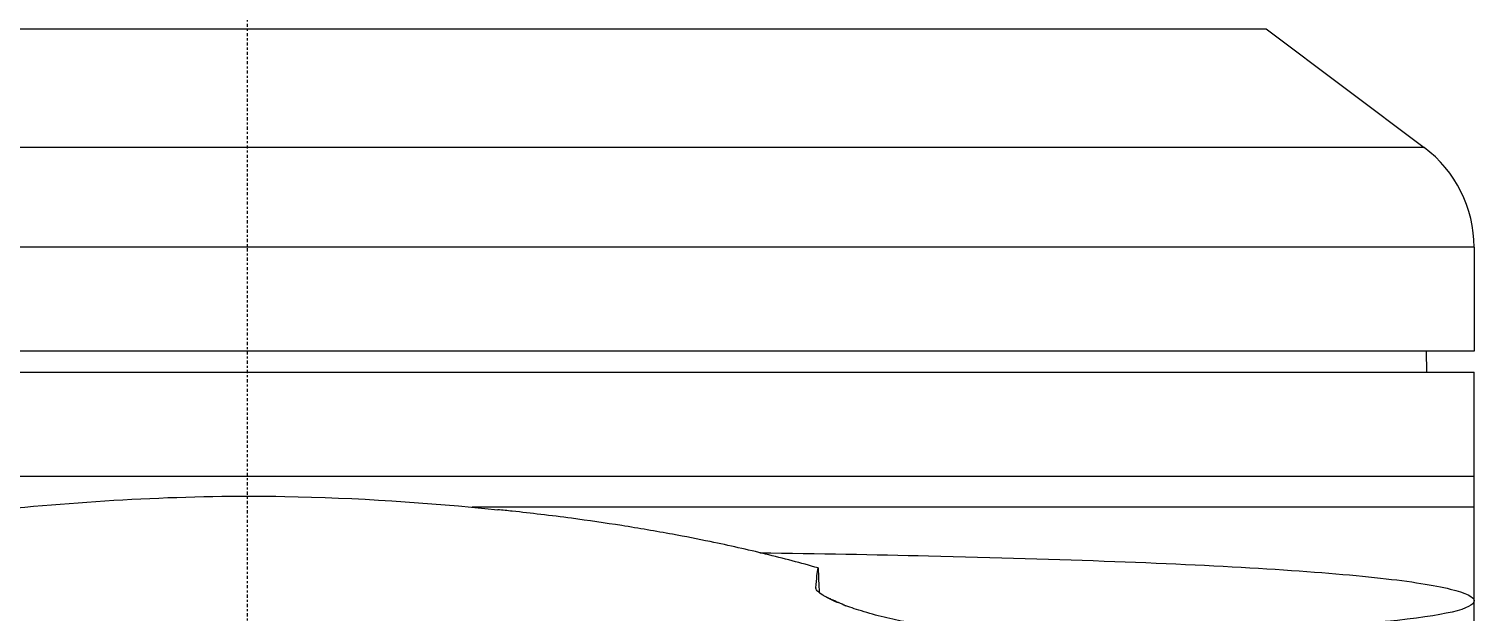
# Model space of a CAD drawing. Header units: millimetres. Extents: x 0 to 4378, y 0 to 2376.
# Drawn here: x 2204.2 to 2273.7, y 834.1 to 862.2 of the extents above; entities that cross this region are included whole.
import ezdxf

# ---------------------------------------------------------------- set-up
doc = ezdxf.new("R2010")
doc.units = ezdxf.units.MM
doc.header["$LTSCALE"] = 0.2
doc.linetypes.add('CENTER2', pattern=[1.125, 0.75, -0.125, 0.125, -0.125])
doc.layers.add('02_Center Line', color=1, linetype='CENTER2')

# ---------------------------------------------------------------- blocks, each defined once
blk = doc.blocks.new('A$C547ff27e')
for p, q in [((-49, 259.9), (49, 259.9)), ((49, 259.9), (56.6, 254.2)), ((56.6, 254.2), (-56.6, 254.2)), ((59, 249.4), (-59, 249.4)), ((59, 249.4), (59, 244.4)), ((59, 244.4), (-59, 244.4)), ((56.695, 244.4), (56.713, 243.4)), ((-59, 243.4), (59, 243.4)), ((59, 183.068), (59, 243.4)), ((-59, 238.4), (59, 238.4)), ((59, 236.9), (10.815, 236.9)), ((27.343, 233.027), (27.343, 233.004))]:
    blk.add_line(p, q)
blk.add_arc((53, 249.4), 6, 0, 53.1301)
for points, knots in [([(-11.97, 236.781), (-7.484, 237.235), (-2.799, 237.504), (5.231, 237.358), (8.701, 237.119), (12.044, 236.781)], [0, 0, 0, 0, 1.380802, 1.380802, 2.409742, 2.409742, 2.409742, 2.409742]), ([(27.445, 233.981), (26.632, 234.214), (25.79, 234.436), (24.061, 234.857), (23.174, 235.056), (21.667, 235.367), (21.06, 235.486), (19.646, 235.746), (18.832, 235.885), (17.212, 236.14), (16.405, 236.257), (15.102, 236.431), (14.607, 236.493), (13.656, 236.607), (13.199, 236.659), (12.509, 236.733), (12.277, 236.757), (12.044, 236.781)], [0.000001, 0.000001, 0.000001, 0.000001, 0.329785, 0.329785, 0.655784, 0.655784, 0.869551, 0.869551, 1.1471, 1.1471, 1.413768, 1.413768, 1.572185, 1.572185, 1.716378, 1.716378, 1.789039, 1.789039, 1.789039, 1.789039]), ([(24.645, 234.714), (27.466, 234.672), (30.168, 234.621), (32.752, 234.561), (35.958, 234.487), (38.994, 234.397), (41.714, 234.294), (44.435, 234.191), (46.877, 234.074), (49.033, 233.939), (51.189, 233.804), (53.022, 233.655), (54.493, 233.493), (55.965, 233.331), (57.091, 233.152), (57.852, 232.965), (58.612, 232.779), (59, 232.586), (59, 232.4)], [0.6371219, 0.6371219, 0.6371219, 0.6371219, 0.6874857, 0.6874857, 0.6874857, 0.7499833, 0.7499833, 0.7499833, 0.8124833, 0.8124833, 0.8124833, 0.8749861, 0.8749861, 0.8749861, 0.9375, 0.9375, 0.9375, 1, 1, 1, 1]), ([(27.343, 233.027), (27.359, 233.245), (27.377, 233.434), (27.411, 233.748), (27.428, 233.876), (27.445, 233.981)], [0.000001, 0.000001, 0.000001, 0.000001, 0.476483, 0.476483, 0.9337115, 0.9337115, 0.9337115, 0.9337115]), ([(27.445, 233.981), (27.456, 233.78), (27.466, 233.578), (27.487, 233.18), (27.496, 232.984), (27.506, 232.787)], [0.000001, 0.000001, 0.000001, 0.000001, 0.2015129, 0.2015129, 0.3930326, 0.3930326, 0.3930326, 0.3930326]), ([(34.418, 231.144), (34.257, 231.114), (34.029, 231.103), (33.469, 231.123), (33.141, 231.151), (32.407, 231.246), (32.008, 231.311), (31.225, 231.467), (30.857, 231.549), (30.112, 231.738), (29.746, 231.842), (29.109, 232.044), (28.841, 232.138), (28.381, 232.316), (28.19, 232.399), (27.845, 232.566), (27.701, 232.648), (27.508, 232.782), (27.445, 232.836), (27.359, 232.939), (27.34, 232.986), (27.343, 233.027)], [-1.150602, -1.150602, -1.150602, -1.150602, -0.989, -0.989, -0.83662, -0.83662, -0.693755, -0.693755, -0.577855, -0.577855, -0.462354, -0.462354, -0.364163, -0.364163, -0.273382, -0.273382, -0.170776, -0.170776, -0.089061, -0.089061, -0.000001, -0.000001, -0.000001, -0.000001]), ([(27.72, 232.642), (27.783, 232.614), (27.847, 232.586), (27.951, 232.539), (27.991, 232.521), (28.081, 232.481), (28.137, 232.456), (28.266, 232.398), (28.339, 232.365), (28.507, 232.289), (28.609, 232.243), (28.727, 232.188), (28.759, 232.174), (28.79, 232.16)], [0.0206486, 0.0206486, 0.0206486, 0.0206486, 0.0429228, 0.0429228, 0.057239, 0.057239, 0.0747684, 0.0747684, 0.0970836, 0.0970836, 0.1275598, 0.1275598, 0.1383662, 0.1383662, 0.1383662, 0.1383662]), ([(59, 232.4), (59, 232.02), (57.578, 231.671), (54.808, 231.41), (54.779, 231.407), (54.751, 231.405), (54.722, 231.402), (53.345, 231.274), (51.624, 231.168), (49.586, 231.08), (49.531, 231.078), (49.475, 231.076), (49.42, 231.073), (47.367, 230.987), (45.03, 230.922), (42.414, 230.87), (42.342, 230.868), (42.268, 230.867), (42.195, 230.865), (40.332, 230.829), (38.309, 230.799), (36.18, 230.775)], [0, 0, 0, 0, 0.1237216, 0.1237216, 0.1237216, 0.125, 0.125, 0.125, 0.1858558, 0.1858558, 0.1858558, 0.1875, 0.1875, 0.1875, 0.2483067, 0.2483067, 0.2483067, 0.25, 0.25, 0.25, 0.2930403, 0.2930403, 0.2930403, 0.2930403])]:
    blk.add_open_spline(points, degree=3, knots=knots)
at = {"layer": '02_Center Line'}
blk.add_line((0, -10), (0, 1148.476), dxfattribs=at)

msp = doc.modelspace()

# ---------------------------------------------------------------- block references
msp.add_blockref('A$C547ff27e', (2214.674, 602.257))

doc.saveas('drawing.dxf')
